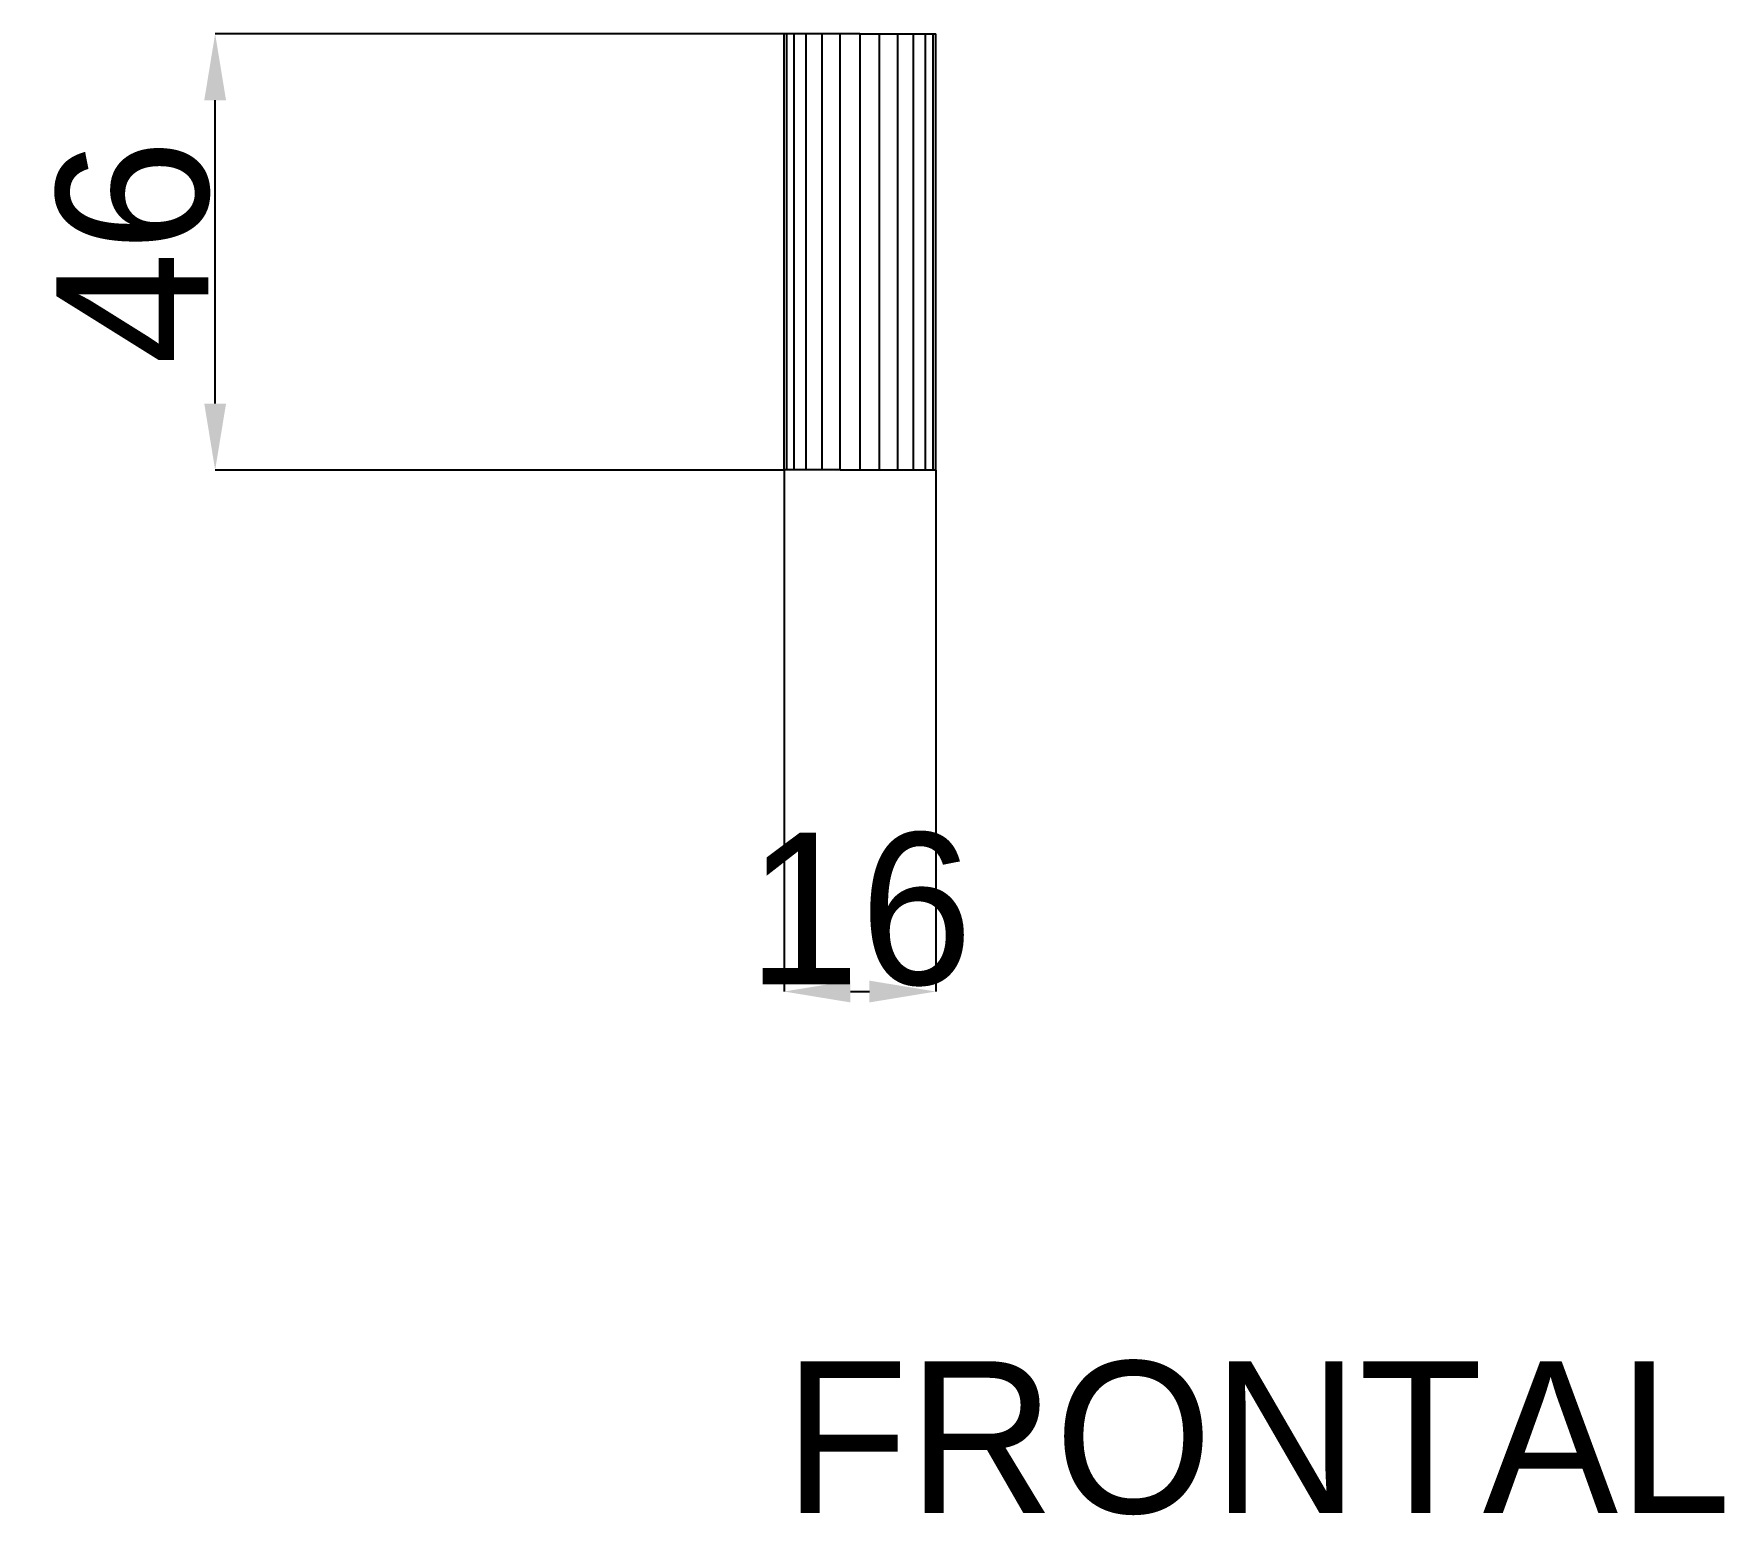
# Model space of a CAD drawing. Header units: millimetres. Extents: x -79 to 13940, y -87340 to 371.
# Drawn here: x 1152.9 to 1331.1, y -10491.4 to -10335.2 of the extents above; entities that cross this region are included whole.
import ezdxf

# ---------------------------------------------------------------- set-up
doc = ezdxf.new("R2010")
doc.units = ezdxf.units.MM
for name, color, linetype in [('R18_COTAS_P', 1, 'Continuous'), ('R18_PIEZAS_P', 3, 'Continuous'), ('R18_TEXTOS', 7, 'Continuous')]:
    doc.layers.add(name, color=color, linetype=linetype)
doc.dimstyles.get("Standard").update_dxf_attribs({"dimtxt": 2.5, "dimasz": 2.5, "dimexe": 1.25, "dimexo": 0.625, "dimtad": 1, "dimcen": 2.5, "dimazin": 3, "dimtfac": 1, "dimtmove": 0, "dimatfit": 3})

# ---------------------------------------------------------------- blocks, each defined once
blk = doc.blocks.new('_CLOSEDFILLED')
at = {"color": 0, "linetype": 'BYBLOCK'}
blk.add_solid([(-1, 0.164), (0, 0), (-1, -0.164)], dxfattribs=at)
blk = doc.blocks.new('*D61')
for p, q in [((1232, -10381.17), (1232, -10436.17)), ((1248, -10381.17), (1248, -10436.17)), ((1239, -10436.17), (1241, -10436.17))]:
    blk.add_line(p, q)
at = {"layer": 'Defpoints'}
for p in [(1232, -10381.17), (1248, -10381.17), (1232, -10436.17)]:
    blk.add_point(p, dxfattribs=at)
at = {"layer": 'R18_COTAS_P', "xscale": 7, "yscale": 7, "rotation": 180}
blk.add_blockref('_CLOSEDFILLED', (1232, -10436.17), dxfattribs=at)
at = {"layer": 'R18_COTAS_P', "xscale": 7, "yscale": 7}
blk.add_blockref('_CLOSEDFILLED', (1248, -10436.17), dxfattribs=at)
at = {"layer": 'R18_COTAS_P', "insert": (1240, -10427.54), "char_height": 16, "attachment_point": 5}
blk.add_mtext('16', dxfattribs=at)
blk = doc.blocks.new('*D62')
for p, q in [((1232, -10335.17), (1172, -10335.17)), ((1172, -10374.17), (1172, -10342.17)), ((1232, -10381.17), (1172, -10381.17))]:
    blk.add_line(p, q)
at = {"layer": 'Defpoints'}
for p in [(1232, -10335.17), (1172, -10381.17), (1232, -10381.17)]:
    blk.add_point(p, dxfattribs=at)
at = {"layer": 'R18_COTAS_P', "xscale": 7, "yscale": 7}
for p, rotation in [((1172, -10335.17), 90), ((1172, -10381.17), 270)]:
    blk.add_blockref('_CLOSEDFILLED', p, dxfattribs=dict(at, rotation=rotation))
at = {"layer": 'R18_COTAS_P', "insert": (1163.38, -10358.17), "char_height": 16, "attachment_point": 5, "rotation": 90}
blk.add_mtext('46', dxfattribs=at)

msp = doc.modelspace()

# ---------------------------------------------------------------- linework, layer by layer
at = {"layer": 'R18_PIEZAS_P'}
for p, q in [((1232.273, -10335.168), (1232, -10335.168)), ((1232, -10381.168), (1232, -10335.168)), ((1233.072, -10335.168), (1232.273, -10335.168)), ((1232.273, -10381.168), (1232.273, -10335.168)), ((1234.343, -10335.168), (1233.072, -10335.168)), ((1233.072, -10381.168), (1233.072, -10335.168)), ((1236, -10335.168), (1234.343, -10335.168)), ((1234.343, -10381.168), (1234.343, -10335.168)), ((1237.929, -10335.168), (1236, -10335.168)), ((1236, -10381.168), (1236, -10335.168)), ((1240, -10335.168), (1237.929, -10335.168)), ((1237.929, -10381.168), (1237.929, -10335.168)), ((1240, -10335.168), (1242.071, -10335.168)), ((1240, -10335.168), (1240, -10381.168)), ((1242.071, -10335.168), (1244, -10335.168)), ((1242.071, -10381.168), (1242.071, -10335.168)), ((1244, -10335.168), (1245.657, -10335.168)), ((1244, -10381.168), (1244, -10335.168)), ((1245.657, -10335.168), (1246.928, -10335.168)), ((1245.657, -10381.168), (1245.657, -10335.168)), ((1246.928, -10335.168), (1247.727, -10335.168)), ((1246.928, -10381.168), (1246.928, -10335.168)), ((1247.727, -10335.168), (1248, -10335.168)), ((1247.727, -10381.168), (1247.727, -10335.168)), ((1248, -10381.168), (1248, -10335.168)), ((1232.273, -10381.168), (1232, -10381.168)), ((1233.072, -10381.168), (1232.273, -10381.168)), ((1234.343, -10381.168), (1233.072, -10381.168)), ((1236, -10381.168), (1234.343, -10381.168)), ((1237.929, -10381.168), (1236, -10381.168)), ((1237.929, -10381.168), (1240, -10381.168)), ((1240, -10381.168), (1242.071, -10381.168)), ((1242.071, -10381.168), (1244, -10381.168)), ((1244, -10381.168), (1245.657, -10381.168)), ((1245.657, -10381.168), (1246.928, -10381.168)), ((1246.928, -10381.168), (1247.727, -10381.168)), ((1247.727, -10381.168), (1248, -10381.168))]:
    msp.add_line(p, q, dxfattribs=at)

# ---------------------------------------------------------------- texts
at = {"layer": 'R18_TEXTOS'}
msp.add_text('FRONTAL', height=16, dxfattribs=at).set_placement((1232, -10491.168))

# ---------------------------------------------------------------- dimensions: what is measured, and where the dimension line sits
at = {"layer": 'R18_COTAS_P'}
dim = msp.add_linear_dim(base=(1172, -10381.168), p1=(1232, -10381.168), p2=(1232, -10335.168), angle=90, dimstyle='Standard', override={"dimtxt": 16, "dimasz": 7, "dimtad": 1, "dimdec": 2}, dxfattribs=at)
dim.commit()
dim.dimension.update_dxf_attribs({"geometry": '*D62', "text_midpoint": (1163.375, -10358.168)})
dim = msp.add_linear_dim(base=(1232, -10436.168), p1=(1232, -10381.168), p2=(1248, -10381.168), dimstyle='Standard', override={"dimtxt": 16, "dimasz": 7, "dimtad": 1, "dimdec": 2}, dxfattribs=at)
dim.commit()
dim.dimension.update_dxf_attribs({"geometry": '*D61', "text_midpoint": (1240, -10427.543)})

doc.saveas('drawing.dxf')
